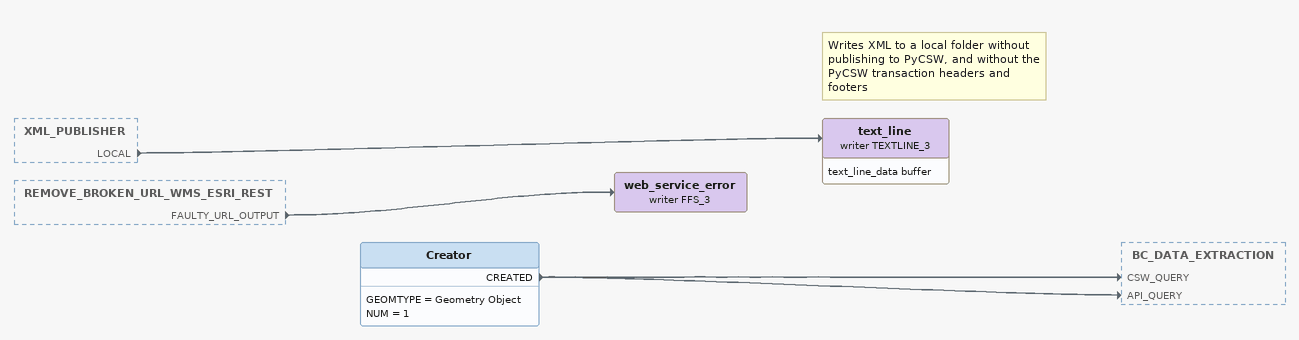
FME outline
XML_PUBLISHER [outside]
    LOCAL -> text_line (writer TEXTLINE_3)
REMOVE_BROKEN_URL_WMS_ESRI_REST [outside]
    FAULTY_URL_OUTPUT -> web_service_error (writer FFS_3)
Creator
    GEOMTYPE = Geometry Object
    NUM = 1
    CREATED -> BC_DATA_EXTRACTION [CSW_QUERY]
    CREATED -> BC_DATA_EXTRACTION [API_QUERY]
web_service_error (writer FFS_3)
Note: Writes XML to a local folder without publishing to PyCSW, and without the PyCSW transaction headers and footers
text_line (writer TEXTLINE_3)
    attributes: text_line_data buffer
